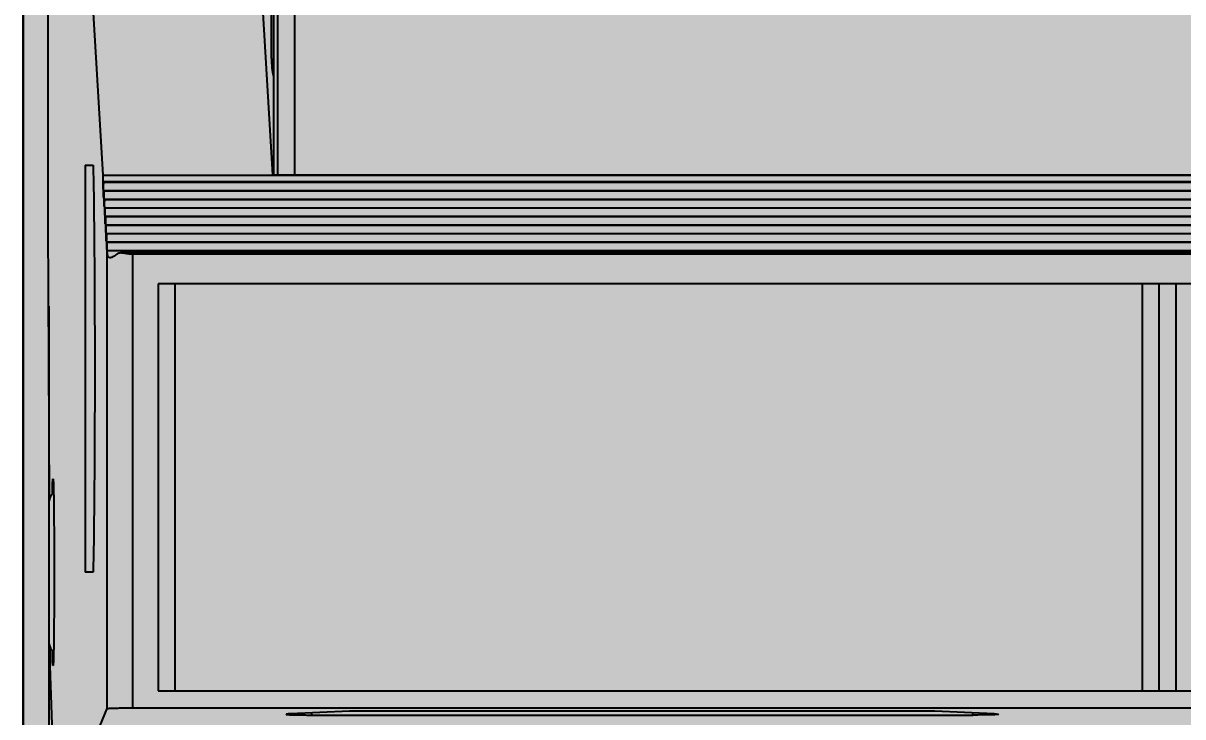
# Model space of a CAD drawing. Extents: x -20 to 1437, y -5898 to 436.
# Drawn here: x 941.94 to 955.61, y 65.35 to 73.53 of the extents above; entities that cross this region are included whole.
import ezdxf

# ---------------------------------------------------------------- set-up
doc = ezdxf.new("R2010")
doc.units = 0
doc.layers.add('MAIN-1', color=7, linetype='Continuous')
doc.layers.add('SYMS', color=7, linetype='Continuous')
doc.dimstyles.new('ISO-25', dxfattribs={"dimtxt": 2.5, "dimasz": 2.5, "dimexe": 1.25, "dimexo": 0.625, "dimtad": 1, "dimtxsty": 'Standard', "dimcen": 2.5, "dimadec": 0, "dimazin": 0, "dimtfac": 1, "dimtmove": 0, "dimatfit": 3, "dimfxl": 1, "dimarcsym": 0})

# ---------------------------------------------------------------- blocks, each defined once
blk = doc.blocks.new('*D43')
at = {"layer": 'Defpoints', "color": 0, "transparency": 16777216}
for p in [(1014.705, 432.767), (752.055, 274.435), (1014.705, -31.651)]:
    blk.add_point(p, dxfattribs=at)
at = {"layer": 'SYMS', "color": 0, "lineweight": -2, "transparency": 16777216}
for p, q in [((752.055, 275.06), (752.055, 434.017)), ((1014.705, -31.026), (1014.705, 434.017)), ((754.555, 432.767), (1012.205, 432.767))]:
    blk.add_line(p, q, dxfattribs=at)
at = {"layer": 'SYMS', "color": 0, "transparency": 16777216}
for points in [[(754.555, 433.183), (754.555, 432.35), (752.055, 432.767)], [(1012.205, 433.183), (1012.205, 432.35), (1014.705, 432.767)]]:
    blk.add_solid(points, dxfattribs=at)
at = {"layer": 'SYMS', "color": 0, "transparency": 16777216, "insert": (883.38, 434.85), "char_height": 2.5, "attachment_point": 5}
blk.add_mtext('262,65', dxfattribs=at)

msp = doc.modelspace()

# ---------------------------------------------------------------- hatches: boundary and pattern name
at = {"layer": 'SYMS', "true_color": 0x636466}
h = msp.add_hatch(color=251, dxfattribs=at)
h.dxf.hatch_style = 1
h.paths.add_polyline_path([(941.944, 38.159), (968.844, 38.159), (968.844, 117.159), (941.944, 117.159)])

# ---------------------------------------------------------------- linework, layer by layer
at = {"layer": 'MAIN-1'}
for p, q in [((944.894, 88.117), (944.894, 71.746)), ((944.943, 71.746), (944.943, 88.068)), ((945.143, 88.068), (945.143, 71.746)), ((942.239, 71.163), (942.239, 81.694)), ((942.885, 71.741), (942.303, 81.559)), ((944.885, 71.746), (944.304, 81.559)), ((944.869, 73.119), (944.869, 77.319)), ((941.944, 74.559), (941.944, 56.959)), ((941.944, 56.959), (941.944, 74.559)), ((942.674, 71.859), (942.674, 67.059)), ((942.674, 71.859), (942.768, 71.859)), ((942.768, 71.859), (942.77, 71.781)), ((942.77, 71.781), (942.772, 71.695)), ((942.772, 71.695), (942.774, 71.599)), ((942.885, 71.741), (967.794, 71.741)), ((942.885, 71.74), (942.885, 71.741)), ((942.885, 71.738), (942.885, 71.74)), ((942.885, 71.736), (942.885, 71.738)), ((942.885, 71.734), (942.885, 71.736)), ((942.885, 71.731), (942.885, 71.734)), ((942.885, 71.728), (942.885, 71.731)), ((942.885, 71.725), (942.885, 71.728)), ((942.885, 71.722), (942.885, 71.725)), ((942.885, 71.718), (942.885, 71.722)), ((942.885, 71.715), (942.885, 71.718)), ((942.885, 71.711), (942.885, 71.715)), ((942.885, 71.706), (942.885, 71.711)), ((942.885, 71.702), (942.885, 71.706)), ((942.885, 71.697), (942.885, 71.702)), ((942.886, 71.692), (942.885, 71.697)), ((942.886, 71.686), (942.886, 71.692)), ((942.886, 71.681), (942.886, 71.686)), ((942.886, 71.675), (942.886, 71.681)), ((942.886, 71.668), (942.886, 71.675)), ((942.886, 71.656), (942.886, 71.668)), ((942.886, 71.668), (967.793, 71.668)), ((942.886, 71.645), (942.886, 71.656)), ((942.886, 71.636), (942.886, 71.645)), ((942.886, 71.628), (942.886, 71.636)), ((942.886, 71.621), (942.886, 71.628)), ((942.886, 71.615), (942.886, 71.621)), ((942.889, 71.636), (942.888, 71.63)), ((942.888, 71.63), (942.888, 71.624)), ((942.888, 71.624), (942.888, 71.617)), ((942.888, 71.617), (942.888, 71.608)), ((942.89, 71.658), (942.889, 71.657)), ((942.889, 71.657), (942.889, 71.655)), ((942.889, 71.655), (942.889, 71.652)), ((942.889, 71.652), (942.889, 71.649)), ((942.889, 71.649), (942.889, 71.646)), ((942.889, 71.646), (942.889, 71.641)), ((942.889, 71.641), (942.889, 71.636)), ((942.89, 71.657), (942.89, 71.658)), ((942.89, 71.658), (942.89, 71.658)), ((942.89, 71.658), (942.89, 71.658)), ((942.89, 71.658), (967.789, 71.658)), ((942.89, 71.655), (942.89, 71.657)), ((942.89, 71.653), (942.89, 71.655)), ((942.89, 71.651), (942.89, 71.653)), ((942.89, 71.647), (942.89, 71.651)), ((942.891, 71.643), (942.89, 71.647)), ((942.891, 71.639), (942.891, 71.643)), ((942.891, 71.634), (942.891, 71.639)), ((942.891, 71.629), (942.891, 71.634)), ((942.891, 71.623), (942.891, 71.629)), ((942.891, 71.616), (942.891, 71.623)), ((942.891, 71.61), (942.891, 71.616)), ((944.885, 71.746), (965.794, 71.746)), ((942.774, 71.599), (942.775, 71.494)), ((942.775, 71.494), (942.777, 71.38)), ((942.886, 71.61), (942.886, 71.615)), ((942.886, 71.605), (942.886, 71.61)), ((942.886, 71.601), (942.886, 71.605)), ((942.886, 71.597), (942.886, 71.601)), ((942.886, 71.593), (942.886, 71.597)), ((942.886, 71.59), (942.886, 71.593)), ((942.886, 71.587), (942.886, 71.59)), ((942.887, 71.584), (942.886, 71.587)), ((942.887, 71.582), (942.887, 71.584)), ((942.887, 71.58), (942.887, 71.582)), ((942.887, 71.578), (942.887, 71.58)), ((942.888, 71.579), (942.887, 71.578)), ((942.887, 71.577), (942.887, 71.578)), ((942.887, 71.578), (942.887, 71.577)), ((942.887, 71.576), (942.887, 71.577)), ((942.887, 71.577), (942.887, 71.576)), ((942.887, 71.576), (942.887, 71.576)), ((942.887, 71.576), (942.887, 71.576)), ((942.887, 71.576), (942.887, 71.576)), ((942.887, 71.576), (942.887, 71.576)), ((942.888, 71.608), (942.888, 71.601)), ((942.888, 71.601), (942.888, 71.595)), ((942.888, 71.595), (942.888, 71.59)), ((942.888, 71.59), (942.888, 71.586)), ((942.888, 71.586), (942.888, 71.583)), ((942.888, 71.583), (942.888, 71.581)), ((942.888, 71.581), (942.888, 71.579)), ((942.891, 71.603), (942.891, 71.61)), ((942.891, 71.595), (942.891, 71.603)), ((942.891, 71.587), (942.891, 71.595)), ((942.892, 71.578), (942.891, 71.587)), ((942.892, 71.57), (942.892, 71.578)), ((942.892, 71.56), (942.892, 71.57)), ((942.892, 71.555), (942.892, 71.56)), ((942.892, 71.56), (967.787, 71.56)), ((942.892, 71.549), (942.892, 71.555)), ((942.892, 71.544), (942.892, 71.549)), ((942.892, 71.54), (942.892, 71.544)), ((942.892, 71.535), (942.892, 71.54)), ((942.892, 71.531), (942.892, 71.535)), ((942.892, 71.527), (942.892, 71.531)), ((942.892, 71.523), (942.892, 71.527)), ((942.892, 71.519), (942.892, 71.523)), ((942.892, 71.516), (942.892, 71.519)), ((942.892, 71.513), (942.892, 71.516)), ((942.892, 71.51), (942.892, 71.513)), ((942.892, 71.507), (942.892, 71.51)), ((942.892, 71.505), (942.892, 71.507)), ((942.892, 71.502), (942.892, 71.505)), ((942.892, 71.5), (942.892, 71.502)), ((942.892, 71.498), (942.892, 71.5)), ((942.892, 71.496), (942.892, 71.498)), ((942.892, 71.494), (942.892, 71.496)), ((942.892, 71.492), (942.892, 71.494)), ((942.892, 71.491), (942.892, 71.492)), ((942.892, 71.489), (942.892, 71.491)), ((942.892, 71.488), (942.892, 71.489)), ((942.892, 71.487), (942.892, 71.488)), ((942.892, 71.485), (942.892, 71.487)), ((942.892, 71.484), (942.892, 71.485)), ((942.892, 71.483), (942.892, 71.484)), ((942.893, 71.482), (942.892, 71.483)), ((942.892, 71.483), (942.892, 71.483)), ((942.893, 71.481), (942.893, 71.482)), ((942.893, 71.48), (942.893, 71.481)), ((942.893, 71.479), (942.893, 71.48)), ((942.893, 71.48), (942.893, 71.48)), ((942.895, 71.535), (942.894, 71.529)), ((942.894, 71.529), (942.894, 71.523)), ((942.894, 71.523), (942.894, 71.516)), ((942.894, 71.516), (942.894, 71.513)), ((942.894, 71.513), (942.894, 71.51)), ((942.894, 71.51), (942.894, 71.507)), ((942.894, 71.507), (942.894, 71.504)), ((942.894, 71.504), (942.894, 71.502)), ((942.894, 71.502), (942.894, 71.499)), ((942.894, 71.499), (942.894, 71.497)), ((942.894, 71.497), (942.894, 71.495)), ((942.894, 71.495), (942.894, 71.492)), ((942.894, 71.492), (942.894, 71.49)), ((942.894, 71.49), (942.894, 71.489)), ((942.894, 71.489), (942.894, 71.487)), ((942.894, 71.487), (942.894, 71.485)), ((942.894, 71.485), (942.894, 71.484)), ((942.894, 71.484), (942.894, 71.482)), ((942.894, 71.482), (942.894, 71.481)), ((942.894, 71.481), (942.894, 71.48)), ((942.894, 71.48), (942.894, 71.479)), ((942.896, 71.557), (942.895, 71.556)), ((942.895, 71.556), (942.895, 71.554)), ((942.895, 71.554), (942.895, 71.551)), ((942.895, 71.551), (942.895, 71.548)), ((942.895, 71.548), (942.895, 71.544)), ((942.895, 71.544), (942.895, 71.54)), ((942.895, 71.54), (942.895, 71.535)), ((942.896, 71.556), (942.896, 71.557)), ((942.896, 71.557), (942.896, 71.557)), ((942.896, 71.557), (942.896, 71.557)), ((942.896, 71.557), (967.783, 71.557)), ((942.896, 71.554), (942.896, 71.556)), ((942.896, 71.552), (942.896, 71.554)), ((942.896, 71.549), (942.896, 71.552)), ((942.896, 71.546), (942.896, 71.549)), ((942.897, 71.542), (942.896, 71.546)), ((942.897, 71.538), (942.897, 71.542)), ((942.897, 71.533), (942.897, 71.538)), ((942.897, 71.528), (942.897, 71.533)), ((942.897, 71.522), (942.897, 71.528)), ((942.897, 71.515), (942.897, 71.522)), ((942.897, 71.509), (942.897, 71.515)), ((942.897, 71.501), (942.897, 71.509)), ((942.897, 71.494), (942.897, 71.501)), ((942.897, 71.486), (942.897, 71.494)), ((942.897, 71.477), (942.897, 71.486)), ((942.777, 71.38), (942.778, 71.258)), ((942.893, 71.478), (942.893, 71.479)), ((942.893, 71.477), (942.893, 71.478)), ((942.893, 71.478), (942.893, 71.478)), ((942.893, 71.476), (942.893, 71.477)), ((942.893, 71.475), (942.893, 71.476)), ((942.893, 71.476), (942.893, 71.476)), ((942.893, 71.474), (942.893, 71.475)), ((942.893, 71.475), (942.893, 71.475)), ((942.893, 71.473), (942.893, 71.474)), ((942.893, 71.474), (942.893, 71.474)), ((942.894, 71.474), (942.893, 71.474)), ((942.893, 71.474), (942.893, 71.473)), ((942.893, 71.472), (942.893, 71.473)), ((942.893, 71.473), (942.893, 71.473)), ((942.893, 71.473), (942.893, 71.473)), ((942.893, 71.473), (942.893, 71.473)), ((942.893, 71.473), (942.893, 71.472)), ((942.893, 71.472), (942.893, 71.472)), ((942.893, 71.472), (942.893, 71.472)), ((942.893, 71.472), (942.893, 71.472)), ((942.893, 71.472), (942.893, 71.472)), ((942.893, 71.472), (942.893, 71.472)), ((942.893, 71.472), (942.893, 71.472)), ((942.893, 71.472), (942.893, 71.472)), ((942.893, 71.472), (942.893, 71.472)), ((942.893, 71.472), (942.893, 71.472)), ((942.893, 71.472), (942.893, 71.472)), ((942.894, 71.479), (942.894, 71.478)), ((942.894, 71.478), (942.894, 71.477)), ((942.894, 71.477), (942.894, 71.476)), ((942.894, 71.476), (942.894, 71.475)), ((942.894, 71.475), (942.894, 71.474)), ((942.898, 71.468), (942.897, 71.477)), ((942.898, 71.459), (942.898, 71.468)), ((942.898, 71.454), (942.898, 71.459)), ((942.898, 71.459), (967.781, 71.459)), ((942.898, 71.448), (942.898, 71.454)), ((942.898, 71.443), (942.898, 71.448)), ((942.898, 71.439), (942.898, 71.443)), ((942.898, 71.434), (942.898, 71.439)), ((942.898, 71.43), (942.898, 71.434)), ((942.898, 71.426), (942.898, 71.43)), ((942.898, 71.422), (942.898, 71.426)), ((942.898, 71.418), (942.898, 71.422)), ((942.898, 71.415), (942.898, 71.418)), ((942.898, 71.412), (942.898, 71.415)), ((942.898, 71.409), (942.898, 71.412)), ((942.898, 71.406), (942.898, 71.409)), ((942.898, 71.403), (942.898, 71.406)), ((942.898, 71.401), (942.898, 71.403)), ((942.898, 71.399), (942.898, 71.401)), ((942.898, 71.397), (942.898, 71.399)), ((942.898, 71.395), (942.898, 71.397)), ((942.898, 71.393), (942.898, 71.395)), ((942.898, 71.391), (942.898, 71.393)), ((942.898, 71.39), (942.898, 71.391)), ((942.898, 71.388), (942.898, 71.39)), ((942.898, 71.387), (942.898, 71.388)), ((942.898, 71.386), (942.898, 71.387)), ((942.898, 71.384), (942.898, 71.386)), ((942.898, 71.383), (942.898, 71.384)), ((942.898, 71.382), (942.898, 71.383)), ((942.899, 71.381), (942.898, 71.382)), ((942.898, 71.382), (942.898, 71.382)), ((942.899, 71.38), (942.899, 71.381)), ((942.899, 71.379), (942.899, 71.38)), ((942.899, 71.378), (942.899, 71.379)), ((942.899, 71.377), (942.899, 71.378)), ((942.899, 71.378), (942.899, 71.378)), ((942.899, 71.376), (942.899, 71.377)), ((942.899, 71.377), (942.899, 71.377)), ((942.899, 71.375), (942.899, 71.376)), ((942.899, 71.374), (942.899, 71.375)), ((942.899, 71.375), (942.899, 71.375)), ((942.899, 71.373), (942.899, 71.374)), ((942.899, 71.374), (942.899, 71.374)), ((942.9, 71.374), (942.899, 71.373)), ((942.899, 71.372), (942.899, 71.373)), ((942.899, 71.373), (942.899, 71.373)), ((942.899, 71.373), (942.899, 71.373)), ((942.899, 71.373), (942.899, 71.372)), ((942.899, 71.371), (942.899, 71.372)), ((942.899, 71.372), (942.899, 71.372)), ((942.899, 71.372), (942.899, 71.372)), ((942.899, 71.372), (942.899, 71.371)), ((942.899, 71.371), (942.899, 71.371)), ((942.899, 71.371), (942.899, 71.371)), ((942.899, 71.371), (942.899, 71.371)), ((942.899, 71.371), (942.899, 71.371)), ((942.899, 71.371), (942.899, 71.371)), ((942.899, 71.371), (942.899, 71.371)), ((942.899, 71.371), (942.899, 71.371)), ((942.899, 71.371), (942.899, 71.371)), ((942.899, 71.371), (942.899, 71.371)), ((942.899, 71.371), (942.899, 71.371)), ((942.899, 71.371), (942.899, 71.371)), ((942.901, 71.434), (942.9, 71.428)), ((942.9, 71.428), (942.9, 71.422)), ((942.9, 71.422), (942.9, 71.415)), ((942.9, 71.415), (942.9, 71.412)), ((942.9, 71.412), (942.9, 71.409)), ((942.9, 71.409), (942.9, 71.406)), ((942.9, 71.406), (942.9, 71.403)), ((942.9, 71.403), (942.9, 71.401)), ((942.9, 71.401), (942.9, 71.398)), ((942.9, 71.398), (942.9, 71.396)), ((942.9, 71.396), (942.9, 71.394)), ((942.9, 71.394), (942.9, 71.391)), ((942.9, 71.391), (942.9, 71.389)), ((942.9, 71.389), (942.9, 71.388)), ((942.9, 71.388), (942.9, 71.386)), ((942.9, 71.386), (942.9, 71.384)), ((942.9, 71.384), (942.9, 71.383)), ((942.9, 71.383), (942.9, 71.381)), ((942.9, 71.381), (942.9, 71.38)), ((942.9, 71.38), (942.9, 71.379)), ((942.9, 71.378), (942.9, 71.38)), ((942.9, 71.38), (942.9, 71.376)), ((942.9, 71.379), (942.9, 71.378)), ((942.9, 71.376), (942.9, 71.375)), ((942.9, 71.375), (942.9, 71.374)), ((942.902, 71.456), (942.901, 71.455)), ((942.901, 71.455), (942.901, 71.454)), ((942.901, 71.454), (942.901, 71.453)), ((942.901, 71.453), (942.901, 71.45)), ((942.901, 71.45), (942.901, 71.447)), ((942.901, 71.447), (942.901, 71.443)), ((942.901, 71.443), (942.901, 71.439)), ((942.901, 71.439), (942.901, 71.434)), ((942.902, 71.455), (942.902, 71.456)), ((942.902, 71.456), (942.902, 71.456)), ((942.902, 71.456), (967.777, 71.456)), ((942.902, 71.453), (942.902, 71.455)), ((942.902, 71.451), (942.902, 71.453)), ((942.902, 71.448), (942.902, 71.451)), ((942.902, 71.445), (942.902, 71.448)), ((942.903, 71.441), (942.902, 71.445)), ((942.903, 71.437), (942.903, 71.441)), ((942.903, 71.432), (942.903, 71.437)), ((942.903, 71.427), (942.903, 71.432)), ((942.903, 71.421), (942.903, 71.427)), ((942.903, 71.414), (942.903, 71.421)), ((942.903, 71.408), (942.903, 71.414)), ((942.903, 71.4), (942.903, 71.408)), ((942.903, 71.393), (942.903, 71.4)), ((942.903, 71.385), (942.903, 71.393)), ((942.903, 71.376), (942.903, 71.385)), ((942.904, 71.367), (942.903, 71.376)), ((942.904, 71.358), (942.904, 71.367)), ((942.904, 71.352), (942.904, 71.358)), ((942.904, 71.358), (967.775, 71.358)), ((942.904, 71.347), (942.904, 71.352)), ((942.904, 71.342), (942.904, 71.347)), ((942.908, 71.355), (942.907, 71.354)), ((942.907, 71.354), (942.907, 71.353)), ((942.907, 71.353), (942.907, 71.352)), ((942.907, 71.352), (942.907, 71.349)), ((942.907, 71.349), (942.907, 71.346)), ((942.907, 71.346), (942.907, 71.342)), ((942.908, 71.354), (942.908, 71.355)), ((942.908, 71.355), (967.771, 71.355)), ((942.908, 71.352), (942.908, 71.354)), ((942.908, 71.354), (942.908, 71.354)), ((942.908, 71.35), (942.908, 71.352)), ((942.908, 71.347), (942.908, 71.35)), ((942.908, 71.344), (942.908, 71.347)), ((942.908, 71.34), (942.908, 71.344)), ((942.778, 71.258), (942.78, 71.128)), ((942.904, 71.337), (942.904, 71.342)), ((942.904, 71.333), (942.904, 71.337)), ((942.904, 71.329), (942.904, 71.333)), ((942.904, 71.325), (942.904, 71.329)), ((942.904, 71.321), (942.904, 71.325)), ((942.904, 71.317), (942.904, 71.321)), ((942.904, 71.314), (942.904, 71.317)), ((942.904, 71.311), (942.904, 71.314)), ((942.904, 71.308), (942.904, 71.311)), ((942.904, 71.305), (942.904, 71.308)), ((942.904, 71.302), (942.904, 71.305)), ((942.904, 71.3), (942.904, 71.302)), ((942.904, 71.298), (942.904, 71.3)), ((942.904, 71.296), (942.904, 71.298)), ((942.904, 71.294), (942.904, 71.296)), ((942.904, 71.292), (942.904, 71.294)), ((942.904, 71.29), (942.904, 71.292)), ((942.904, 71.289), (942.904, 71.29)), ((942.904, 71.287), (942.904, 71.289)), ((942.904, 71.286), (942.904, 71.287)), ((942.904, 71.285), (942.904, 71.286)), ((942.904, 71.283), (942.904, 71.285)), ((942.904, 71.282), (942.904, 71.283)), ((942.904, 71.281), (942.904, 71.282)), ((942.904, 71.28), (942.904, 71.281)), ((942.905, 71.279), (942.904, 71.28)), ((942.904, 71.28), (942.904, 71.28)), ((942.905, 71.278), (942.905, 71.279)), ((942.905, 71.277), (942.905, 71.278)), ((942.905, 71.276), (942.905, 71.277)), ((942.905, 71.277), (942.905, 71.277)), ((942.905, 71.275), (942.905, 71.276)), ((942.905, 71.276), (942.905, 71.276)), ((942.905, 71.274), (942.905, 71.275)), ((942.905, 71.273), (942.905, 71.274)), ((942.905, 71.274), (942.905, 71.274)), ((942.905, 71.272), (942.905, 71.273)), ((942.905, 71.273), (942.905, 71.273)), ((942.906, 71.273), (942.905, 71.272)), ((942.905, 71.271), (942.905, 71.272)), ((942.905, 71.272), (942.905, 71.272)), ((942.905, 71.272), (942.905, 71.272)), ((942.905, 71.272), (942.905, 71.271)), ((942.905, 71.27), (942.905, 71.271)), ((942.905, 71.271), (942.905, 71.271)), ((942.905, 71.271), (942.905, 71.271)), ((942.905, 71.271), (942.905, 71.27)), ((942.905, 71.27), (942.905, 71.27)), ((942.905, 71.27), (942.905, 71.27)), ((942.905, 71.27), (942.905, 71.27)), ((942.905, 71.27), (942.905, 71.27)), ((942.905, 71.27), (942.905, 71.27)), ((942.905, 71.27), (942.905, 71.27)), ((942.905, 71.27), (942.905, 71.27)), ((942.905, 71.27), (942.905, 71.27)), ((942.905, 71.27), (942.905, 71.27)), ((942.905, 71.27), (942.905, 71.27)), ((942.905, 71.27), (942.905, 71.27)), ((942.907, 71.333), (942.906, 71.327)), ((942.906, 71.327), (942.906, 71.321)), ((942.906, 71.321), (942.906, 71.314)), ((942.906, 71.314), (942.906, 71.311)), ((942.906, 71.311), (942.906, 71.308)), ((942.906, 71.308), (942.906, 71.305)), ((942.906, 71.305), (942.906, 71.302)), ((942.906, 71.302), (942.906, 71.3)), ((942.906, 71.3), (942.906, 71.297)), ((942.906, 71.297), (942.906, 71.295)), ((942.906, 71.295), (942.906, 71.292)), ((942.906, 71.292), (942.906, 71.29)), ((942.906, 71.29), (942.906, 71.288)), ((942.906, 71.288), (942.906, 71.287)), ((942.906, 71.287), (942.906, 71.285)), ((942.906, 71.285), (942.906, 71.283)), ((942.906, 71.283), (942.906, 71.282)), ((942.906, 71.282), (942.906, 71.28)), ((942.906, 71.28), (942.906, 71.279)), ((942.906, 71.279), (942.906, 71.278)), ((942.906, 71.277), (942.906, 71.279)), ((942.906, 71.279), (942.906, 71.275)), ((942.906, 71.278), (942.906, 71.277)), ((942.906, 71.275), (942.906, 71.274)), ((942.906, 71.274), (942.906, 71.273)), ((942.907, 71.342), (942.907, 71.338)), ((942.907, 71.338), (942.907, 71.333)), ((942.909, 71.336), (942.908, 71.34)), ((942.909, 71.331), (942.909, 71.336)), ((942.909, 71.326), (942.909, 71.331)), ((942.909, 71.32), (942.909, 71.326)), ((942.909, 71.313), (942.909, 71.32)), ((942.909, 71.307), (942.909, 71.313)), ((942.909, 71.299), (942.909, 71.307)), ((942.909, 71.292), (942.909, 71.299)), ((942.909, 71.284), (942.909, 71.292)), ((942.909, 71.275), (942.909, 71.284)), ((942.91, 71.266), (942.909, 71.275)), ((942.91, 71.257), (942.91, 71.266)), ((942.91, 71.251), (942.91, 71.257)), ((942.91, 71.257), (967.769, 71.257)), ((942.91, 71.246), (942.91, 71.251)), ((942.91, 71.241), (942.91, 71.246)), ((942.91, 71.236), (942.91, 71.241)), ((942.91, 71.232), (942.91, 71.236)), ((942.91, 71.228), (942.91, 71.232)), ((942.91, 71.224), (942.91, 71.228)), ((942.91, 71.22), (942.91, 71.224)), ((942.91, 71.216), (942.91, 71.22)), ((942.91, 71.213), (942.91, 71.216)), ((942.91, 71.21), (942.91, 71.213)), ((942.91, 71.207), (942.91, 71.21)), ((942.91, 71.204), (942.91, 71.207)), ((942.913, 71.232), (942.912, 71.226)), ((942.912, 71.226), (942.912, 71.22)), ((942.912, 71.22), (942.912, 71.213)), ((942.912, 71.213), (942.912, 71.21)), ((942.912, 71.21), (942.912, 71.207)), ((942.912, 71.207), (942.912, 71.204)), ((942.914, 71.254), (942.913, 71.253)), ((942.913, 71.253), (942.913, 71.252)), ((942.913, 71.252), (942.913, 71.251)), ((942.913, 71.251), (942.913, 71.248)), ((942.913, 71.248), (942.913, 71.245)), ((942.913, 71.245), (942.913, 71.241)), ((942.913, 71.241), (942.913, 71.237)), ((942.913, 71.237), (942.913, 71.232)), ((942.914, 71.253), (942.914, 71.254)), ((942.914, 71.254), (967.765, 71.254)), ((942.914, 71.251), (942.914, 71.253)), ((942.914, 71.253), (942.914, 71.253)), ((942.914, 71.249), (942.914, 71.251)), ((942.914, 71.246), (942.914, 71.249)), ((942.914, 71.243), (942.914, 71.246)), ((942.914, 71.239), (942.914, 71.243)), ((942.915, 71.235), (942.914, 71.239)), ((942.915, 71.23), (942.915, 71.235)), ((942.915, 71.224), (942.915, 71.23)), ((942.915, 71.219), (942.915, 71.224)), ((942.915, 71.212), (942.915, 71.219)), ((942.915, 71.205), (942.915, 71.212)), ((942.254, 67.923), (942.239, 71.163)), ((942.78, 71.128), (942.781, 70.991)), ((942.91, 71.201), (942.91, 71.204)), ((942.91, 71.199), (942.91, 71.201)), ((942.91, 71.197), (942.91, 71.199)), ((942.91, 71.195), (942.91, 71.197)), ((942.91, 71.193), (942.91, 71.195)), ((942.91, 71.191), (942.91, 71.193)), ((942.91, 71.189), (942.91, 71.191)), ((942.91, 71.187), (942.91, 71.189)), ((942.91, 71.186), (942.91, 71.187)), ((942.91, 71.185), (942.91, 71.186)), ((942.91, 71.183), (942.91, 71.185)), ((942.91, 71.182), (942.91, 71.183)), ((942.91, 71.181), (942.91, 71.182)), ((942.91, 71.18), (942.91, 71.181)), ((942.91, 71.179), (942.91, 71.18)), ((942.911, 71.178), (942.91, 71.179)), ((942.91, 71.179), (942.91, 71.179)), ((942.911, 71.177), (942.911, 71.178)), ((942.911, 71.176), (942.911, 71.177)), ((942.911, 71.175), (942.911, 71.176)), ((942.911, 71.176), (942.911, 71.176)), ((942.911, 71.174), (942.911, 71.175)), ((942.911, 71.173), (942.911, 71.174)), ((942.911, 71.174), (942.911, 71.174)), ((942.911, 71.172), (942.911, 71.173)), ((942.911, 71.173), (942.911, 71.173)), ((942.912, 71.173), (942.911, 71.172)), ((942.911, 71.171), (942.911, 71.172)), ((942.911, 71.172), (942.911, 71.172)), ((942.911, 71.172), (942.911, 71.171)), ((942.911, 71.17), (942.911, 71.171)), ((942.911, 71.171), (942.911, 71.171)), ((942.911, 71.171), (942.911, 71.17)), ((942.911, 71.169), (942.911, 71.17)), ((942.911, 71.17), (942.911, 71.17)), ((942.911, 71.17), (942.911, 71.17)), ((942.911, 71.17), (942.911, 71.17)), ((942.911, 71.17), (942.911, 71.169)), ((942.911, 71.169), (942.911, 71.169)), ((942.911, 71.169), (942.911, 71.169)), ((942.911, 71.169), (942.911, 71.169)), ((942.911, 71.169), (942.911, 71.169)), ((942.911, 71.169), (942.911, 71.169)), ((942.911, 71.169), (942.911, 71.169)), ((942.911, 71.169), (942.911, 71.169)), ((942.911, 71.169), (942.911, 71.169)), ((942.911, 71.169), (942.911, 71.169)), ((942.911, 71.169), (942.911, 71.169)), ((942.911, 71.169), (942.911, 71.169)), ((942.912, 71.204), (942.912, 71.201)), ((942.912, 71.201), (942.912, 71.199)), ((942.912, 71.199), (942.912, 71.196)), ((942.912, 71.196), (942.912, 71.194)), ((942.912, 71.194), (942.912, 71.191)), ((942.912, 71.191), (942.912, 71.189)), ((942.912, 71.189), (942.912, 71.187)), ((942.912, 71.187), (942.912, 71.185)), ((942.912, 71.185), (942.912, 71.184)), ((942.912, 71.184), (942.912, 71.182)), ((942.912, 71.182), (942.912, 71.181)), ((942.912, 71.181), (942.912, 71.179)), ((942.912, 71.179), (942.912, 71.178)), ((942.912, 71.178), (942.912, 71.177)), ((942.912, 71.177), (942.912, 71.175)), ((942.912, 71.175), (942.912, 71.174)), ((942.912, 71.174), (942.912, 71.174)), ((942.912, 71.174), (942.912, 71.173)), ((942.915, 71.198), (942.915, 71.205)), ((942.915, 71.191), (942.915, 71.198)), ((942.915, 71.183), (942.915, 71.191)), ((942.915, 71.174), (942.915, 71.183)), ((942.916, 71.165), (942.915, 71.174)), ((942.916, 71.156), (942.916, 71.165)), ((942.916, 71.15), (942.916, 71.156)), ((942.916, 71.156), (967.763, 71.156)), ((942.916, 71.145), (942.916, 71.15)), ((942.916, 71.14), (942.916, 71.145)), ((942.916, 71.135), (942.916, 71.14)), ((942.916, 71.131), (942.916, 71.135)), ((942.916, 71.127), (942.916, 71.131)), ((942.916, 71.123), (942.916, 71.127)), ((942.916, 71.119), (942.916, 71.123)), ((942.916, 71.115), (942.916, 71.119)), ((942.916, 71.112), (942.916, 71.115)), ((942.916, 71.109), (942.916, 71.112)), ((942.916, 71.106), (942.916, 71.109)), ((942.916, 71.103), (942.916, 71.106)), ((942.916, 71.1), (942.916, 71.103)), ((942.916, 71.098), (942.916, 71.1)), ((942.916, 71.096), (942.916, 71.098)), ((942.916, 71.093), (942.916, 71.096)), ((942.916, 71.092), (942.916, 71.093)), ((942.916, 71.09), (942.916, 71.092)), ((942.916, 71.088), (942.916, 71.09)), ((942.916, 71.086), (942.916, 71.088)), ((942.916, 71.085), (942.916, 71.086)), ((942.916, 71.084), (942.916, 71.085)), ((942.916, 71.082), (942.916, 71.084)), ((942.916, 71.081), (942.916, 71.082)), ((942.916, 71.08), (942.916, 71.081)), ((942.916, 71.079), (942.916, 71.08)), ((942.916, 71.078), (942.916, 71.079)), ((942.916, 71.077), (942.916, 71.078)), ((942.916, 71.078), (942.916, 71.078)), ((942.917, 71.076), (942.916, 71.077)), ((942.917, 71.075), (942.917, 71.076)), ((942.917, 71.074), (942.917, 71.075)), ((942.917, 71.075), (942.917, 71.075)), ((942.917, 71.073), (942.917, 71.074)), ((942.917, 71.072), (942.917, 71.073)), ((942.917, 71.073), (942.917, 71.073)), ((942.917, 71.071), (942.917, 71.072)), ((942.917, 71.072), (942.917, 71.072)), ((942.918, 71.072), (942.917, 71.071)), ((942.917, 71.07), (942.917, 71.071)), ((942.917, 71.071), (942.917, 71.07)), ((942.917, 71.069), (942.917, 71.07)), ((942.917, 71.07), (942.917, 71.07)), ((942.917, 71.07), (942.917, 71.07)), ((942.917, 71.07), (942.917, 71.069)), ((942.917, 71.069), (942.917, 71.069)), ((942.919, 71.131), (942.918, 71.125)), ((942.918, 71.125), (942.918, 71.119)), ((942.918, 71.119), (942.918, 71.112)), ((942.918, 71.112), (942.918, 71.109)), ((942.918, 71.109), (942.918, 71.106)), ((942.918, 71.106), (942.918, 71.103)), ((942.918, 71.103), (942.918, 71.1)), ((942.918, 71.1), (942.918, 71.097)), ((942.918, 71.097), (942.918, 71.095)), ((942.918, 71.095), (942.918, 71.093)), ((942.918, 71.093), (942.918, 71.09)), ((942.918, 71.09), (942.918, 71.088)), ((942.918, 71.088), (942.918, 71.086)), ((942.918, 71.086), (942.918, 71.084)), ((942.918, 71.084), (942.918, 71.083)), ((942.918, 71.083), (942.918, 71.081)), ((942.918, 71.081), (942.918, 71.079)), ((942.918, 71.079), (942.918, 71.078)), ((942.918, 71.078), (942.918, 71.077)), ((942.918, 71.077), (942.918, 71.076)), ((942.918, 71.074), (942.918, 71.077)), ((942.918, 71.077), (942.918, 71.072)), ((942.918, 71.076), (942.918, 71.074)), ((942.918, 71.072), (942.918, 71.072)), ((942.92, 71.153), (942.919, 71.152)), ((942.919, 71.152), (942.919, 71.151)), ((942.919, 71.151), (942.919, 71.15)), ((942.919, 71.15), (942.919, 71.147)), ((942.919, 71.147), (942.919, 71.144)), ((942.919, 71.144), (942.919, 71.14)), ((942.919, 71.14), (942.919, 71.136)), ((942.919, 71.136), (942.919, 71.131)), ((942.92, 71.152), (942.92, 71.153)), ((942.92, 71.153), (967.759, 71.153)), ((942.92, 71.151), (942.92, 71.152)), ((942.92, 71.15), (942.92, 71.151)), ((942.92, 71.148), (942.92, 71.15)), ((942.92, 71.145), (942.92, 71.148)), ((942.92, 71.142), (942.92, 71.145)), ((942.92, 71.138), (942.92, 71.142)), ((942.921, 71.134), (942.92, 71.138)), ((942.921, 71.129), (942.921, 71.134)), ((942.921, 71.123), (942.921, 71.129)), ((942.921, 71.118), (942.921, 71.123)), ((942.921, 71.111), (942.921, 71.118)), ((942.921, 71.104), (942.921, 71.111)), ((942.921, 71.097), (942.921, 71.104)), ((942.921, 71.09), (942.921, 71.097)), ((942.921, 71.082), (942.921, 71.09)), ((942.921, 71.073), (942.921, 71.082)), ((942.921, 71.064), (942.921, 71.073)), ((942.781, 70.991), (942.782, 70.848)), ((942.917, 71.068), (942.917, 71.069)), ((942.917, 71.069), (942.917, 71.069)), ((942.917, 71.069), (942.917, 71.069)), ((942.917, 71.069), (942.917, 71.068)), ((942.917, 71.068), (942.917, 71.068)), ((942.917, 71.068), (942.917, 71.068)), ((942.917, 71.068), (942.917, 71.068)), ((942.917, 71.068), (942.917, 71.068)), ((942.917, 71.068), (942.917, 71.067)), ((942.917, 71.067), (942.917, 71.068)), ((942.917, 71.068), (942.917, 71.068)), ((942.917, 71.068), (942.917, 71.068)), ((942.917, 71.068), (942.917, 71.068)), ((942.917, 71.068), (942.917, 71.068)), ((942.917, 71.067), (942.917, 71.067)), ((942.922, 71.055), (942.921, 71.064)), ((942.922, 71.049), (942.922, 71.055)), ((942.922, 71.055), (967.757, 71.055)), ((942.922, 71.044), (942.922, 71.049)), ((942.922, 71.039), (942.922, 71.044)), ((942.922, 71.034), (942.922, 71.039)), ((942.922, 71.03), (942.922, 71.034)), ((942.922, 71.026), (942.922, 71.03)), ((942.922, 71.022), (942.922, 71.026)), ((942.922, 71.018), (942.922, 71.022)), ((942.922, 71.014), (942.922, 71.018)), ((942.922, 71.011), (942.922, 71.014)), ((942.922, 71.008), (942.922, 71.011)), ((942.922, 71.005), (942.922, 71.008)), ((942.922, 71.002), (942.922, 71.005)), ((942.922, 70.999), (942.922, 71.002)), ((942.922, 70.997), (942.922, 70.999)), ((942.922, 70.995), (942.922, 70.997)), ((942.922, 70.992), (942.922, 70.995)), ((942.922, 70.99), (942.922, 70.992)), ((942.922, 70.989), (942.922, 70.99)), ((942.922, 70.987), (942.922, 70.989)), ((942.922, 70.985), (942.922, 70.987)), ((942.922, 70.984), (942.922, 70.985)), ((942.922, 70.983), (942.922, 70.984)), ((942.922, 70.981), (942.922, 70.983)), ((942.922, 70.98), (942.922, 70.981)), ((942.922, 70.979), (942.922, 70.98)), ((942.922, 70.978), (942.922, 70.979)), ((942.922, 70.977), (942.922, 70.978)), ((942.922, 70.976), (942.922, 70.977)), ((942.923, 70.975), (942.922, 70.976)), ((942.922, 70.976), (942.922, 70.976)), ((942.923, 70.974), (942.923, 70.975)), ((942.923, 70.973), (942.923, 70.974)), ((942.923, 70.974), (942.923, 70.974)), ((942.923, 70.972), (942.923, 70.973)), ((942.923, 70.971), (942.923, 70.972)), ((942.923, 70.972), (942.923, 70.972)), ((942.923, 70.97), (942.923, 70.971)), ((942.923, 70.971), (942.923, 70.971)), ((942.924, 70.971), (942.923, 70.971)), ((942.923, 70.971), (942.923, 70.97)), ((942.923, 70.969), (942.923, 70.97)), ((942.923, 70.97), (942.923, 70.969)), ((942.923, 70.968), (942.923, 70.969)), ((942.923, 70.969), (942.923, 70.969)), ((942.923, 70.969), (942.923, 70.969)), ((942.923, 70.969), (942.923, 70.968)), ((942.923, 70.967), (942.923, 70.968)), ((942.923, 70.968), (942.923, 70.968)), ((942.923, 70.968), (942.923, 70.968)), ((942.923, 70.968), (942.923, 70.967)), ((942.923, 70.967), (942.923, 70.967)), ((942.923, 70.967), (942.923, 70.967)), ((942.923, 70.967), (942.923, 70.967)), ((942.923, 70.967), (942.923, 70.967)), ((942.923, 70.967), (942.923, 70.966)), ((942.923, 70.966), (942.923, 70.967)), ((942.923, 70.967), (942.923, 70.967)), ((942.923, 70.967), (942.923, 70.967)), ((942.923, 70.967), (942.923, 70.967)), ((942.923, 70.966), (942.923, 70.966)), ((942.923, 70.966), (942.923, 70.966)), ((942.923, 70.966), (942.923, 70.966)), ((942.925, 71.03), (942.924, 71.024)), ((942.924, 71.024), (942.924, 71.018)), ((942.924, 71.018), (942.924, 71.011)), ((942.924, 71.011), (942.924, 71.008)), ((942.924, 71.008), (942.924, 71.005)), ((942.924, 71.005), (942.924, 71.002)), ((942.924, 71.002), (942.924, 70.999)), ((942.924, 70.999), (942.924, 70.996)), ((942.924, 70.996), (942.924, 70.994)), ((942.924, 70.994), (942.924, 70.992)), ((942.924, 70.992), (942.924, 70.989)), ((942.924, 70.989), (942.924, 70.987)), ((942.924, 70.987), (942.924, 70.985)), ((942.924, 70.985), (942.924, 70.983)), ((942.924, 70.983), (942.924, 70.982)), ((942.924, 70.982), (942.924, 70.98)), ((942.924, 70.98), (942.924, 70.978)), ((942.924, 70.978), (942.924, 70.977)), ((942.924, 70.977), (942.924, 70.976)), ((942.924, 70.976), (942.924, 70.974)), ((942.924, 70.974), (942.924, 70.973)), ((942.924, 70.973), (942.924, 70.972)), ((942.924, 70.972), (942.924, 70.971)), ((942.926, 71.052), (942.925, 71.051)), ((942.925, 71.051), (942.925, 71.05)), ((942.925, 71.05), (942.925, 71.049)), ((942.925, 71.049), (942.925, 71.046)), ((942.925, 71.046), (942.925, 71.043)), ((942.925, 71.043), (942.925, 71.039)), ((942.925, 71.039), (942.925, 71.035)), ((942.925, 71.035), (942.925, 71.03)), ((942.926, 71.051), (942.926, 71.052)), ((942.926, 71.052), (967.753, 71.052)), ((942.926, 71.05), (942.926, 71.051)), ((942.926, 71.049), (942.926, 71.05)), ((942.926, 71.047), (942.926, 71.049)), ((942.926, 71.044), (942.926, 71.047)), ((942.926, 71.041), (942.926, 71.044)), ((942.926, 71.037), (942.926, 71.041)), ((942.927, 71.033), (942.926, 71.037)), ((942.927, 71.028), (942.927, 71.033)), ((942.927, 71.022), (942.927, 71.028)), ((942.927, 71.016), (942.927, 71.022)), ((942.927, 71.01), (942.927, 71.016)), ((942.927, 71.003), (942.927, 71.01)), ((942.927, 70.996), (942.927, 71.003)), ((942.927, 70.989), (942.927, 70.996)), ((942.927, 70.981), (942.927, 70.989)), ((942.927, 70.972), (942.927, 70.981)), ((942.927, 70.963), (942.927, 70.972)), ((942.928, 70.954), (942.927, 70.963)), ((942.928, 70.948), (942.928, 70.954)), ((942.928, 70.954), (967.751, 70.954)), ((942.928, 70.943), (942.928, 70.948)), ((942.928, 70.938), (942.928, 70.943)), ((942.928, 70.933), (942.928, 70.938)), ((942.928, 70.929), (942.928, 70.933)), ((942.931, 70.934), (942.93, 70.929)), ((942.932, 70.951), (942.931, 70.95)), ((942.931, 70.95), (942.931, 70.949)), ((942.931, 70.949), (942.931, 70.947)), ((942.931, 70.947), (942.931, 70.945)), ((942.931, 70.945), (942.931, 70.942)), ((942.931, 70.942), (942.931, 70.938)), ((942.931, 70.938), (942.931, 70.934)), ((942.932, 70.95), (942.932, 70.951)), ((942.932, 70.951), (967.747, 70.951)), ((942.932, 70.949), (942.932, 70.95)), ((942.932, 70.95), (942.932, 70.95)), ((942.932, 70.947), (942.932, 70.949)), ((942.932, 70.945), (942.932, 70.947)), ((942.932, 70.943), (942.932, 70.945)), ((942.932, 70.941), (942.932, 70.943)), ((942.932, 70.938), (942.932, 70.941)), ((942.932, 70.934), (942.932, 70.938)), ((942.933, 70.93), (942.932, 70.934)), ((942.782, 70.848), (942.783, 70.699)), ((942.928, 70.924), (942.928, 70.929)), ((942.928, 70.92), (942.928, 70.924)), ((942.928, 70.917), (942.928, 70.92)), ((942.928, 70.913), (942.928, 70.917)), ((942.928, 70.91), (942.928, 70.913)), ((942.928, 70.907), (942.928, 70.91)), ((942.928, 70.904), (942.928, 70.907)), ((942.928, 70.901), (942.928, 70.904)), ((942.928, 70.898), (942.928, 70.901)), ((942.928, 70.896), (942.928, 70.898)), ((942.928, 70.893), (942.928, 70.896)), ((942.928, 70.891), (942.928, 70.893)), ((942.928, 70.889), (942.928, 70.891)), ((942.928, 70.888), (942.928, 70.889)), ((942.928, 70.886), (942.928, 70.888)), ((942.928, 70.884), (942.928, 70.886)), ((942.928, 70.883), (942.928, 70.884)), ((942.928, 70.882), (942.928, 70.883)), ((942.928, 70.88), (942.928, 70.882)), ((942.928, 70.879), (942.928, 70.88)), ((942.928, 70.878), (942.928, 70.879)), ((942.928, 70.877), (942.928, 70.878)), ((942.928, 70.876), (942.928, 70.877)), ((942.928, 70.875), (942.928, 70.876)), ((942.928, 70.874), (942.928, 70.875)), ((942.928, 70.875), (942.928, 70.875)), ((942.929, 70.873), (942.928, 70.874)), ((942.929, 70.872), (942.929, 70.873)), ((942.929, 70.873), (942.929, 70.873)), ((942.929, 70.871), (942.929, 70.872)), ((942.929, 70.87), (942.929, 70.871)), ((942.929, 70.871), (942.929, 70.871)), ((942.93, 70.871), (942.929, 70.87)), ((942.929, 70.869), (942.929, 70.87)), ((942.929, 70.87), (942.929, 70.87)), ((942.929, 70.87), (942.929, 70.869)), ((942.929, 70.868), (942.929, 70.869)), ((942.929, 70.869), (942.929, 70.869)), ((942.929, 70.869), (942.929, 70.868)), ((942.929, 70.867), (942.929, 70.868)), ((942.929, 70.868), (942.929, 70.868)), ((942.929, 70.868), (942.929, 70.868)), ((942.929, 70.868), (942.929, 70.867)), ((942.929, 70.866), (942.929, 70.867)), ((942.929, 70.867), (942.929, 70.867)), ((942.929, 70.867), (942.929, 70.867)), ((942.929, 70.867), (942.929, 70.866)), ((942.929, 70.866), (942.929, 70.866)), ((942.929, 70.866), (942.929, 70.866)), ((942.929, 70.866), (942.929, 70.866)), ((942.929, 70.866), (942.929, 70.866)), ((942.929, 70.866), (942.929, 70.865)), ((942.929, 70.865), (942.929, 70.866)), ((942.929, 70.866), (942.929, 70.866)), ((942.929, 70.866), (942.929, 70.866)), ((942.929, 70.866), (942.929, 70.866)), ((942.929, 70.865), (942.929, 70.865)), ((942.929, 70.865), (942.929, 70.865)), ((942.929, 70.865), (942.929, 70.865)), ((942.93, 70.929), (942.93, 70.923)), ((942.93, 70.923), (942.93, 70.917)), ((942.93, 70.917), (942.93, 70.91)), ((942.93, 70.91), (942.93, 70.907)), ((942.93, 70.907), (942.93, 70.904)), ((942.93, 70.904), (942.93, 70.901)), ((942.93, 70.901), (942.93, 70.898)), ((942.93, 70.898), (942.93, 70.895)), ((942.93, 70.895), (942.93, 70.893)), ((942.93, 70.893), (942.93, 70.891)), ((942.93, 70.891), (942.93, 70.888)), ((942.93, 70.888), (942.93, 70.886)), ((942.93, 70.886), (942.93, 70.884)), ((942.93, 70.884), (942.93, 70.882)), ((942.93, 70.882), (942.93, 70.881)), ((942.93, 70.881), (942.93, 70.879)), ((942.93, 70.879), (942.93, 70.877)), ((942.93, 70.877), (942.93, 70.876)), ((942.93, 70.876), (942.93, 70.875)), ((942.93, 70.875), (942.93, 70.873)), ((942.93, 70.873), (942.93, 70.872)), ((942.93, 70.872), (942.93, 70.871)), ((942.933, 70.926), (942.933, 70.93)), ((942.933, 70.922), (942.933, 70.926)), ((942.933, 70.917), (942.933, 70.922)), ((942.933, 70.912), (942.933, 70.917)), ((942.933, 70.906), (942.933, 70.912)), ((942.933, 70.901), (942.933, 70.906)), ((942.933, 70.894), (942.933, 70.901)), ((942.933, 70.888), (942.933, 70.894)), ((942.933, 70.881), (942.933, 70.888)), ((942.933, 65.45), (942.933, 70.881)), ((942.933, 70.877), (942.933, 70.881)), ((942.933, 70.873), (942.933, 70.877)), ((942.934, 70.869), (942.933, 70.873)), ((942.934, 70.865), (942.934, 70.869)), ((942.934, 70.861), (942.934, 70.865)), ((942.934, 70.857), (942.934, 70.861)), ((942.934, 70.853), (942.934, 70.857)), ((942.934, 70.844), (942.934, 70.853)), ((942.934, 70.853), (967.745, 70.853)), ((942.935, 70.836), (942.934, 70.844)), ((942.935, 70.828), (942.935, 70.836)), ((942.936, 70.821), (942.935, 70.828)), ((942.936, 70.814), (942.936, 70.821)), ((942.937, 70.807), (942.936, 70.814)), ((942.938, 70.801), (942.937, 70.807)), ((942.94, 70.795), (942.938, 70.801)), ((943.037, 70.801), (943.028, 70.794)), ((943.046, 70.809), (943.037, 70.801)), ((943.05, 70.812), (943.046, 70.809)), ((943.053, 70.814), (943.05, 70.812)), ((943.057, 70.816), (943.053, 70.814)), ((943.062, 70.818), (943.057, 70.816)), ((943.066, 70.82), (943.062, 70.818)), ((943.071, 70.821), (943.066, 70.82)), ((943.076, 70.822), (943.071, 70.821)), ((943.081, 70.823), (943.076, 70.822)), ((943.086, 70.823), (943.081, 70.823)), ((943.091, 70.824), (943.086, 70.823)), ((943.097, 70.824), (943.091, 70.824)), ((967.742, 70.824), (943.097, 70.824)), ((943.108, 70.823), (943.097, 70.824)), ((943.119, 70.823), (943.108, 70.823)), ((943.13, 70.821), (943.119, 70.823)), ((943.142, 70.819), (943.13, 70.821)), ((943.155, 70.818), (943.142, 70.819)), ((943.167, 70.816), (943.155, 70.818)), ((943.18, 70.814), (943.167, 70.816)), ((943.193, 70.812), (943.18, 70.814)), ((943.206, 70.81), (943.193, 70.812)), ((943.22, 70.809), (943.206, 70.81)), ((943.233, 70.809), (943.22, 70.809)), ((967.742, 70.809), (943.233, 70.809)), ((943.233, 70.809), (943.233, 65.459)), ((942.783, 70.699), (942.784, 70.544)), ((942.941, 70.79), (942.94, 70.795)), ((942.943, 70.785), (942.941, 70.79)), ((942.945, 70.781), (942.943, 70.785)), ((942.947, 70.777), (942.945, 70.781)), ((942.95, 70.774), (942.947, 70.777)), ((942.953, 70.772), (942.95, 70.774)), ((942.956, 70.769), (942.953, 70.772)), ((942.96, 70.768), (942.956, 70.769)), ((942.964, 70.767), (942.96, 70.768)), ((942.968, 70.767), (942.964, 70.767)), ((942.974, 70.767), (942.968, 70.767)), ((942.981, 70.769), (942.974, 70.767)), ((942.987, 70.771), (942.981, 70.769)), ((942.995, 70.774), (942.987, 70.771)), ((943.002, 70.777), (942.995, 70.774)), ((943.01, 70.782), (943.002, 70.777)), ((943.019, 70.788), (943.01, 70.782)), ((943.028, 70.794), (943.019, 70.788)), ((942.784, 70.544), (942.785, 70.385)), ((943.733, 70.459), (943.533, 70.459)), ((943.533, 70.459), (943.533, 65.659)), ((955.133, 70.459), (943.733, 70.459)), ((943.733, 65.659), (943.733, 70.459)), ((955.333, 70.459), (955.133, 70.459)), ((955.133, 70.459), (955.133, 65.659)), ((955.533, 70.459), (955.333, 70.459)), ((955.333, 65.659), (955.333, 70.459)), ((966.933, 70.459), (955.533, 70.459)), ((955.533, 65.659), (955.533, 70.459)), ((942.785, 70.385), (942.786, 70.222)), ((942.244, 70.196), (942.244, 67.859)), ((942.786, 70.222), (942.786, 70.056)), ((942.786, 70.056), (942.787, 69.887)), ((942.787, 69.887), (942.787, 69.717)), ((942.787, 69.717), (942.787, 69.545)), ((942.787, 69.545), (942.787, 69.373)), ((942.787, 69.373), (942.787, 69.201)), ((942.787, 69.201), (942.787, 69.031)), ((942.787, 69.031), (942.786, 68.862)), ((942.786, 68.862), (942.786, 68.696)), ((942.786, 68.696), (942.785, 68.533)), ((942.785, 68.533), (942.784, 68.374)), ((942.784, 68.374), (942.783, 68.219)), ((942.783, 68.219), (942.782, 68.07)), ((942.289, 68.065), (942.29, 68.087)), ((942.289, 68.041), (942.289, 68.065)), ((942.29, 68.087), (942.291, 68.106)), ((942.291, 68.122), (942.292, 68.135)), ((942.291, 68.106), (942.291, 68.122)), ((942.292, 68.135), (942.293, 68.146)), ((942.293, 68.153), (942.294, 68.157)), ((942.293, 68.146), (942.293, 68.153)), ((942.294, 68.157), (942.295, 68.159)), ((942.295, 68.159), (942.296, 68.158)), ((942.296, 68.158), (942.296, 68.154)), ((942.296, 68.154), (942.297, 68.148)), ((942.297, 68.148), (942.297, 68.14)), ((942.297, 68.14), (942.298, 68.129)), ((942.298, 68.129), (942.299, 68.116)), ((942.299, 68.116), (942.299, 68.1)), ((942.299, 68.1), (942.3, 68.082)), ((942.3, 68.082), (942.3, 68.062)), ((942.782, 68.07), (942.781, 67.927)), ((942.288, 68.014), (942.289, 68.041)), ((942.288, 67.984), (942.288, 68.014)), ((942.3, 68.062), (942.301, 68.04)), ((942.301, 68.04), (942.301, 68.016)), ((942.301, 68.016), (942.302, 67.989)), ((942.302, 67.989), (942.303, 67.961)), ((942.303, 67.961), (942.303, 67.93)), ((942.303, 67.93), (942.304, 67.898)), ((942.781, 67.927), (942.78, 67.79)), ((942.244, 67.859), (942.244, 66.259)), ((942.304, 67.898), (942.304, 67.864)), ((942.304, 67.864), (942.304, 67.828)), ((942.304, 67.828), (942.305, 67.79)), ((942.305, 67.79), (942.305, 67.751)), ((942.78, 67.79), (942.778, 67.66)), ((942.305, 67.751), (942.306, 67.71)), ((942.306, 67.71), (942.306, 67.667)), ((942.306, 67.667), (942.306, 67.624)), ((942.778, 67.66), (942.777, 67.538)), ((942.306, 67.624), (942.307, 67.579)), ((942.307, 67.579), (942.307, 67.533)), ((942.307, 67.533), (942.307, 67.486)), ((942.777, 67.538), (942.775, 67.424)), ((942.307, 67.486), (942.307, 67.438)), ((942.307, 67.438), (942.308, 67.389)), ((942.308, 67.389), (942.308, 67.34)), ((942.775, 67.424), (942.774, 67.319)), ((942.308, 67.34), (942.308, 67.289)), ((942.308, 67.289), (942.308, 67.239)), ((942.774, 67.319), (942.772, 67.223)), ((942.308, 67.239), (942.308, 67.188)), ((942.308, 67.188), (942.308, 67.136)), ((942.308, 67.136), (942.308, 67.085)), ((942.77, 67.137), (942.768, 67.059)), ((942.772, 67.223), (942.77, 67.137)), ((942.308, 67.085), (942.308, 67.033)), ((942.308, 67.033), (942.308, 66.982)), ((942.308, 66.982), (942.308, 66.93)), ((942.768, 67.059), (942.674, 67.059)), ((942.308, 66.93), (942.308, 66.879)), ((942.308, 66.879), (942.308, 66.829)), ((942.308, 66.729), (942.307, 66.68)), ((942.308, 66.829), (942.308, 66.778)), ((942.308, 66.778), (942.308, 66.729)), ((942.307, 66.68), (942.307, 66.632)), ((942.307, 66.632), (942.307, 66.585)), ((942.307, 66.585), (942.307, 66.539)), ((942.307, 66.539), (942.306, 66.494)), ((942.306, 66.494), (942.306, 66.451)), ((942.306, 66.451), (942.306, 66.408)), ((942.305, 66.328), (942.304, 66.29)), ((942.304, 66.29), (942.304, 66.254)), ((942.306, 66.408), (942.305, 66.367)), ((942.305, 66.367), (942.305, 66.328)), ((942.244, 66.259), (942.244, 57.259)), ((942.263, 65.954), (942.262, 66.175)), ((942.303, 66.157), (942.302, 66.129)), ((942.304, 66.22), (942.303, 66.188)), ((942.303, 66.188), (942.303, 66.157)), ((942.304, 66.254), (942.304, 66.22)), ((942.288, 66.104), (942.288, 66.134)), ((942.289, 66.077), (942.288, 66.104)), ((942.289, 66.053), (942.289, 66.077)), ((942.29, 66.031), (942.289, 66.053)), ((942.291, 66.012), (942.29, 66.031)), ((942.3, 66.035), (942.299, 66.018)), ((942.299, 66.018), (942.299, 66.002)), ((942.301, 66.078), (942.3, 66.056)), ((942.3, 66.056), (942.3, 66.035)), ((942.302, 66.129), (942.301, 66.102)), ((942.301, 66.102), (942.301, 66.078)), ((942.401, 61.976), (942.263, 65.954)), ((942.291, 65.996), (942.291, 66.012)), ((942.292, 65.983), (942.291, 65.996)), ((942.293, 65.972), (942.292, 65.983)), ((942.293, 65.965), (942.293, 65.972)), ((942.294, 65.96), (942.293, 65.965)), ((942.295, 65.959), (942.294, 65.96)), ((942.296, 65.96), (942.295, 65.959)), ((942.297, 65.97), (942.296, 65.964)), ((942.296, 65.964), (942.296, 65.96)), ((942.298, 65.989), (942.297, 65.978)), ((942.297, 65.978), (942.297, 65.97)), ((942.299, 66.002), (942.298, 65.989)), ((943.533, 65.659), (943.733, 65.659)), ((943.733, 65.659), (955.133, 65.659)), ((955.133, 65.659), (955.333, 65.659)), ((955.333, 65.659), (955.533, 65.659)), ((955.533, 65.659), (966.933, 65.659)), ((942.532, 64.484), (942.933, 65.45)), ((942.933, 65.45), (942.934, 65.451)), ((942.934, 65.451), (942.936, 65.451)), ((942.936, 65.451), (942.939, 65.452)), ((942.939, 65.452), (942.943, 65.453)), ((942.943, 65.453), (942.949, 65.453)), ((942.949, 65.453), (942.955, 65.454)), ((942.955, 65.454), (942.961, 65.454)), ((942.961, 65.454), (942.969, 65.454)), ((942.969, 65.454), (942.977, 65.455)), ((942.977, 65.455), (942.986, 65.455)), ((942.986, 65.455), (942.996, 65.456)), ((942.996, 65.456), (943.006, 65.456)), ((943.006, 65.456), (943.017, 65.456)), ((943.017, 65.456), (943.028, 65.457)), ((943.028, 65.457), (943.04, 65.457)), ((943.04, 65.457), (943.052, 65.457)), ((943.052, 65.457), (943.064, 65.457)), ((943.064, 65.457), (943.077, 65.458)), ((943.077, 65.458), (943.091, 65.458)), ((943.091, 65.458), (943.106, 65.458)), ((943.106, 65.458), (943.121, 65.458)), ((943.121, 65.458), (943.137, 65.459)), ((943.137, 65.459), (943.154, 65.459)), ((943.154, 65.459), (943.173, 65.459)), ((943.173, 65.459), (943.192, 65.459)), ((943.192, 65.459), (943.212, 65.459)), ((943.212, 65.459), (943.233, 65.459)), ((943.233, 65.459), (967.742, 65.459)), ((945.044, 65.385), (945.042, 65.385)), ((945.042, 65.385), (945.042, 65.384)), ((945.042, 65.384), (945.042, 65.384)), ((945.042, 65.384), (945.043, 65.383)), ((945.042, 65.384), (945.042, 65.384)), ((945.042, 65.384), (945.042, 65.384)), ((945.042, 65.384), (945.042, 65.384)), ((945.042, 65.384), (945.042, 65.384)), ((945.042, 65.384), (945.042, 65.384)), ((945.042, 65.384), (945.042, 65.384)), ((945.043, 65.383), (945.045, 65.383)), ((945.046, 65.386), (945.044, 65.385)), ((945.045, 65.383), (945.047, 65.382)), ((945.048, 65.386), (945.046, 65.386)), ((945.047, 65.382), (945.05, 65.382)), ((945.052, 65.386), (945.048, 65.386)), ((945.05, 65.382), (945.053, 65.382)), ((945.057, 65.387), (945.052, 65.386)), ((945.053, 65.382), (945.057, 65.381)), ((945.062, 65.387), (945.057, 65.387)), ((945.057, 65.381), (945.062, 65.381)), ((945.068, 65.388), (945.062, 65.387)), ((945.062, 65.381), (945.067, 65.381)), ((945.067, 65.381), (945.073, 65.38)), ((945.075, 65.388), (945.068, 65.388)), ((945.073, 65.38), (945.08, 65.38)), ((945.082, 65.389), (945.075, 65.388)), ((945.08, 65.38), (945.087, 65.379)), ((945.09, 65.389), (945.082, 65.389)), ((945.087, 65.379), (945.094, 65.379)), ((945.789, 65.421), (945.09, 65.389)), ((945.094, 65.379), (945.102, 65.379)), ((945.102, 65.379), (945.111, 65.379)), ((945.111, 65.379), (945.12, 65.378)), ((945.12, 65.378), (945.13, 65.378)), ((945.13, 65.378), (945.14, 65.378)), ((945.14, 65.378), (945.15, 65.377)), ((945.15, 65.377), (945.161, 65.377)), ((945.161, 65.377), (945.173, 65.377)), ((945.173, 65.377), (945.184, 65.377)), ((945.184, 65.377), (945.196, 65.376)), ((945.196, 65.376), (945.208, 65.376)), ((945.208, 65.376), (945.221, 65.376)), ((945.221, 65.376), (945.233, 65.376)), ((945.233, 65.376), (945.246, 65.376)), ((945.246, 65.376), (945.259, 65.376)), ((945.259, 65.376), (945.272, 65.376)), ((945.272, 65.376), (945.286, 65.375)), ((945.286, 65.375), (945.299, 65.375)), ((945.299, 65.375), (945.313, 65.375)), ((945.313, 65.375), (945.327, 65.375)), ((945.327, 65.375), (945.342, 65.375)), ((945.342, 65.4), (945.342, 65.375)), ((945.342, 65.375), (953.137, 65.375)), ((952.689, 65.421), (945.789, 65.421)), ((953.389, 65.389), (952.689, 65.421)), ((953.137, 65.375), (953.137, 65.4)), ((953.151, 65.375), (953.137, 65.375)), ((953.165, 65.375), (953.151, 65.375)), ((953.179, 65.375), (953.165, 65.375)), ((953.193, 65.375), (953.179, 65.375)), ((953.206, 65.376), (953.193, 65.375)), ((953.219, 65.376), (953.206, 65.376)), ((953.232, 65.376), (953.219, 65.376)), ((953.245, 65.376), (953.232, 65.376)), ((953.258, 65.376), (953.245, 65.376)), ((953.27, 65.376), (953.258, 65.376)), ((953.283, 65.376), (953.27, 65.376)), ((953.295, 65.377), (953.283, 65.376)), ((953.306, 65.377), (953.295, 65.377)), ((953.318, 65.377), (953.306, 65.377)), ((953.329, 65.377), (953.318, 65.377)), ((953.339, 65.378), (953.329, 65.377)), ((953.349, 65.378), (953.339, 65.378)), ((953.359, 65.378), (953.349, 65.378)), ((953.368, 65.379), (953.359, 65.378)), ((953.376, 65.379), (953.368, 65.379)), ((953.384, 65.379), (953.376, 65.379)), ((953.392, 65.379), (953.384, 65.379)), ((953.389, 65.389), (953.398, 65.389)), ((953.399, 65.38), (953.392, 65.379)), ((953.398, 65.389), (953.406, 65.388)), ((953.405, 65.38), (953.399, 65.38)), ((953.411, 65.381), (953.405, 65.38)), ((953.406, 65.388), (953.413, 65.388)), ((953.417, 65.381), (953.411, 65.381)), ((953.413, 65.388), (953.419, 65.387)), ((953.421, 65.381), (953.417, 65.381)), ((953.419, 65.387), (953.425, 65.387)), ((953.425, 65.382), (953.421, 65.381)), ((953.425, 65.387), (953.429, 65.386)), ((953.429, 65.382), (953.425, 65.382)), ((953.429, 65.386), (953.432, 65.386)), ((953.432, 65.383), (953.429, 65.382)), ((953.432, 65.386), (953.435, 65.385)), ((953.434, 65.383), (953.432, 65.383)), ((953.436, 65.383), (953.434, 65.383)), ((953.435, 65.385), (953.436, 65.385)), ((953.436, 65.385), (953.437, 65.384)), ((953.437, 65.384), (953.436, 65.383)), ((953.437, 65.384), (953.437, 65.384))]:
    msp.add_line(p, q, dxfattribs=at)
for centre, radius, start, end in [((945.869, 73.119), 1, 180, 192.836), ((942.444, 67.859), 0.2, 135.1797, 180), ((942.444, 66.259), 0.2, 180, 224.8203)]:
    msp.add_arc(centre, radius, start, end, dxfattribs=at)
at = {"layer": 'SYMS'}
msp.add_lwpolyline([(941.944, 117.159), (968.844, 117.159), (968.844, 38.159), (941.944, 38.159)], close=True, dxfattribs=at)

# ---------------------------------------------------------------- dimensions: what is measured, and where the dimension line sits
dim = msp.add_linear_dim(base=(1014.705, 432.767), p1=(752.055, 274.435), p2=(1014.705, -31.651), dimstyle='ISO-25', dxfattribs=at)
dim.commit()
dim.dimension.update_dxf_attribs({"geometry": '*D43', "text_midpoint": (883.38, 434.85)})

doc.saveas('drawing.dxf')
